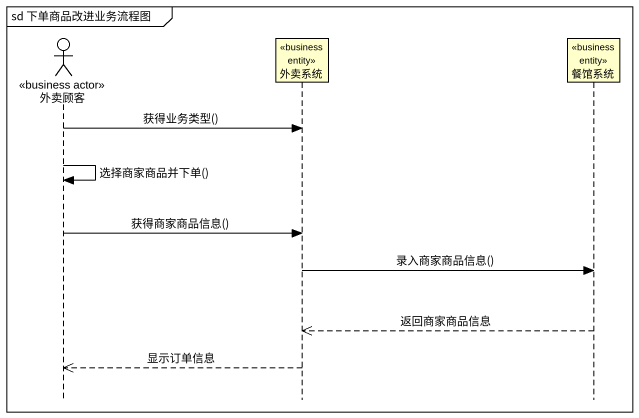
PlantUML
@startuml
mainframe sd 下单商品改进业务流程图
hide footbox
actor 外卖顾客 <<business actor>>
participant 外卖系统 <<business entity>>
participant 餐馆系统 <<business entity>>

外卖顾客 -> 外卖系统 : 获得业务类型()
外卖顾客 -> 外卖顾客 : 选择商家商品并下单()
外卖顾客 -> 外卖系统 : 获得商家商品信息()
外卖系统 -> 餐馆系统 : 录入商家商品信息()
餐馆系统 -->> 外卖系统 : 返回商家商品信息
外卖系统 -->> 外卖顾客 : 显示订单信息
@enduml
